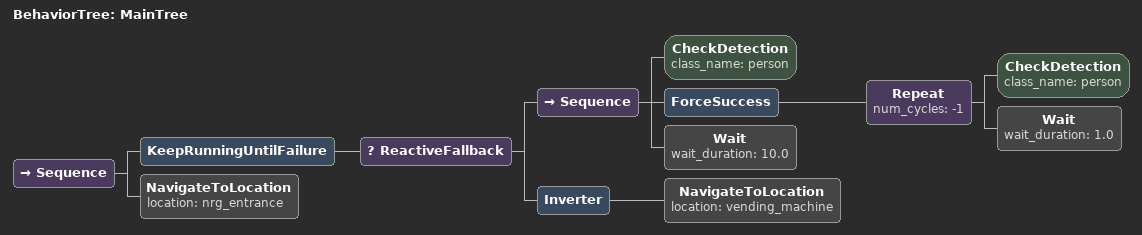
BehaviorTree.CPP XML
<root BTCPP_format="4">
  <BehaviorTree ID="MainTree">
    <Sequence>
      <KeepRunningUntilFailure>
        <ReactiveFallback>
          <Sequence>
            <CheckDetection class_name="person"/>
            <ForceSuccess>
              <Repeat num_cycles="-1">
                <CheckDetection class_name="person"/>
                <Wait wait_duration="1.0"/>
              </Repeat>
            </ForceSuccess>
            <Wait wait_duration="10.0"/>
          </Sequence>
          <Inverter>
            <NavigateToLocation location="vending_machine"/>
          </Inverter>
        </ReactiveFallback>
      </KeepRunningUntilFailure>
      <NavigateToLocation location="nrg_entrance"/>
    </Sequence>
  </BehaviorTree>
</root>
